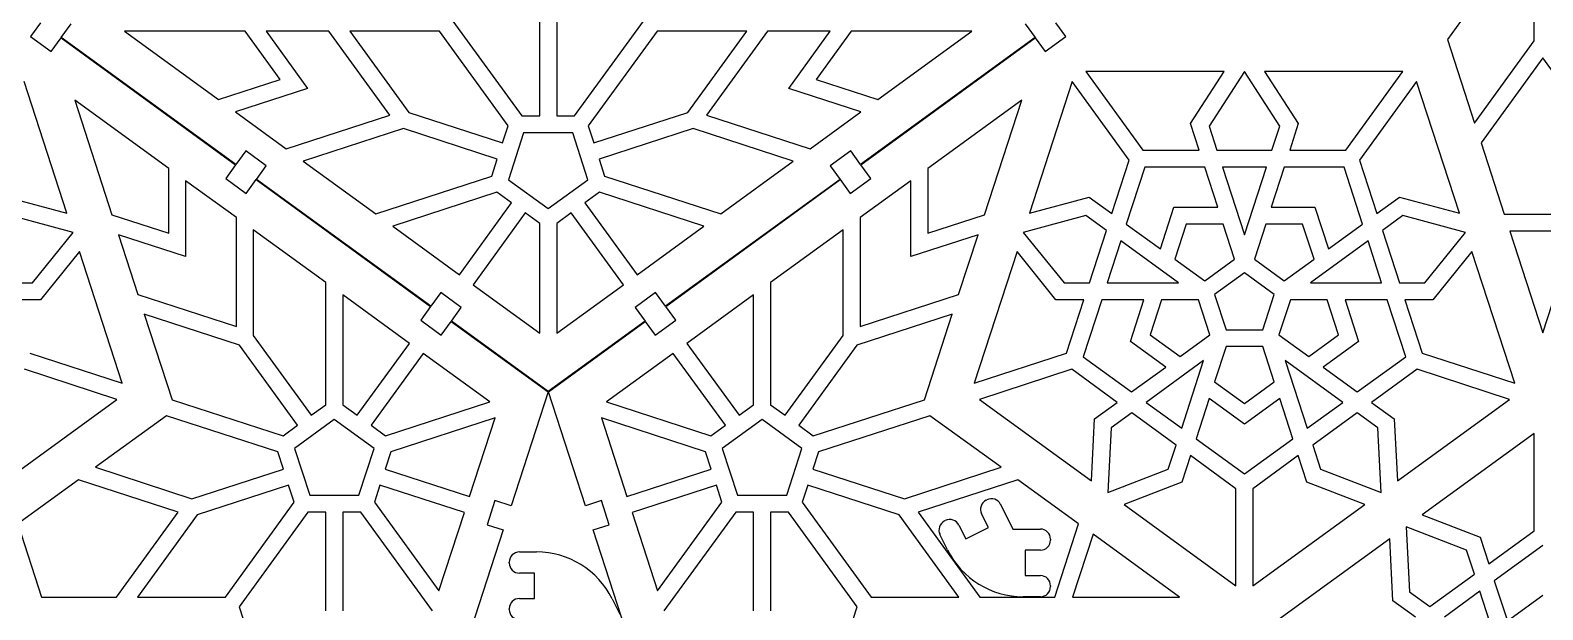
# Model space of a CAD drawing. Extents: x 0 to 580, y 0 to 430.
# Drawn here: x 173.9 to 352.7, y 112.5 to 180.9 of the extents above; entities that cross this region are included whole.
import ezdxf

# ---------------------------------------------------------------- set-up
doc = ezdxf.new("R2010")
doc.units = 0
doc.header["$MEASUREMENT"] = 0

msp = doc.modelspace()

# ---------------------------------------------------------------- linework, layer by layer
for p, q in [((349.61, 191.06), (341.47, 179.86)), ((351.74, 179.68), (351.74, 191.06)), ((175.14, 181.8), (173.97, 180.18)), ((177.59, 180.07), (178.77, 181.69)), ((199.33, 180.81), (185.08, 180.81)), ((185.08, 180.81), (196.19, 172.74)), ((203.48, 175.1), (199.33, 180.81)), ((209.22, 180.81), (201.8, 180.81)), ((201.8, 180.81), (206.71, 174.05)), ((216.42, 170.9), (209.22, 180.81)), ((222.3, 180.81), (211.69, 180.81)), ((211.69, 180.81), (218.66, 171.22)), ((230.42, 169.64), (222.3, 180.81)), ((223.89, 182.01), (232.03, 170.81)), ((234.16, 170.81), (234.16, 182.19)), ((236.16, 182.19), (236.16, 170.81)), ((238.28, 170.81), (246.42, 182.01)), ((248.02, 180.81), (239.9, 169.64)), ((258.62, 180.81), (248.02, 180.81)), ((251.66, 171.22), (258.62, 180.81)), ((261.1, 180.81), (253.89, 170.9)), ((268.51, 180.81), (261.1, 180.81)), ((263.6, 174.05), (268.51, 180.81)), ((270.98, 180.81), (266.84, 175.1)), ((285.24, 180.81), (270.98, 180.81)), ((274.13, 172.74), (285.24, 180.81)), ((291.55, 181.69), (292.72, 180.07)), ((296.35, 180.18), (295.17, 181.8)), ((173.97, 180.18), (176.4, 178.42)), ((176.4, 178.42), (177.57, 180.04)), ((177.57, 180.04), (198.2, 165.05)), ((198.22, 165.08), (177.59, 180.07)), ((292.72, 180.07), (272.09, 165.08)), ((272.11, 165.05), (292.74, 180.04)), ((292.74, 180.04), (293.92, 178.42)), ((293.92, 178.42), (296.35, 180.18)), ((341.47, 179.86), (344.68, 169.98)), ((344.68, 169.98), (351.74, 179.68)), ((352.74, 177.66), (345.45, 167.62)), ((360.03, 167.62), (352.74, 177.66)), ((315.09, 176.06), (298.73, 176.06)), ((298.73, 176.06), (305.47, 166.77)), ((311.1, 169.91), (315.09, 176.06)), ((317.47, 176.06), (313.29, 169.62)), ((321.65, 169.62), (317.47, 176.06)), ((336.21, 176.06), (319.85, 176.06)), ((319.85, 176.06), (323.84, 169.91)), ((329.47, 166.77), (336.21, 176.06)), ((178.26, 159.32), (173.21, 174.88)), ((196.19, 172.74), (203.48, 175.1)), ((206.71, 174.05), (198.19, 171.28)), ((272.13, 171.28), (263.6, 174.05)), ((266.84, 175.1), (274.13, 172.74)), ((297.11, 174.88), (292.05, 159.32)), ((303.86, 165.6), (297.11, 174.88)), ((337.83, 174.88), (331.08, 165.6)), ((342.89, 159.32), (337.83, 174.88)), ((190.29, 164.62), (179.18, 172.69)), ((179.18, 172.69), (183.58, 159.14)), ((291.14, 172.69), (280.03, 164.62)), ((286.73, 159.14), (291.14, 172.69)), ((198.19, 171.28), (204.19, 166.92)), ((204.19, 166.92), (216.42, 170.9)), ((218.66, 171.22), (229.76, 167.62)), ((232.03, 170.81), (234.16, 170.81)), ((236.16, 170.81), (238.28, 170.81)), ((240.55, 167.62), (251.66, 171.22)), ((253.89, 170.9), (266.13, 166.92)), ((266.13, 166.92), (272.13, 171.28)), ((312.12, 166.77), (311.1, 169.91)), ((323.84, 169.91), (322.82, 166.77)), ((218.04, 169.32), (206.19, 165.47)), ((229.14, 165.71), (218.04, 169.32)), ((229.76, 167.62), (230.42, 169.64)), ((232.25, 168.81), (230.46, 163.28)), ((238.06, 168.81), (232.25, 168.81)), ((239.86, 163.28), (238.06, 168.81)), ((239.9, 169.64), (240.55, 167.62)), ((252.28, 169.32), (241.17, 165.71)), ((264.13, 165.47), (252.28, 169.32)), ((313.29, 169.62), (314.22, 166.77)), ((320.72, 166.77), (321.65, 169.62)), ((199.4, 166.7), (198.22, 165.08)), ((201.83, 164.93), (199.4, 166.7)), ((270.92, 166.7), (268.49, 164.93)), ((272.09, 165.08), (270.92, 166.7)), ((305.47, 166.77), (312.12, 166.77)), ((314.22, 166.77), (320.72, 166.77)), ((322.82, 166.77), (329.47, 166.77)), ((345.45, 167.62), (348.19, 159.19)), ((190.29, 156.96), (190.29, 164.62)), ((198.2, 165.05), (197.03, 163.43)), ((200.65, 163.32), (201.83, 164.93)), ((206.19, 165.47), (214.77, 159.24)), ((228.49, 163.69), (229.14, 165.71)), ((241.17, 165.71), (241.83, 163.69)), ((255.55, 159.24), (264.13, 165.47)), ((268.49, 164.93), (269.67, 163.32)), ((273.29, 163.43), (272.11, 165.05)), ((280.03, 164.62), (280.03, 156.96)), ((301.8, 159.28), (303.86, 165.6)), ((305.69, 164.77), (303.5, 158.04)), ((312.77, 164.77), (305.69, 164.77)), ((314.31, 160.03), (312.77, 164.77)), ((314.87, 164.77), (317.47, 156.77)), ((320.07, 164.77), (314.87, 164.77)), ((317.47, 156.77), (320.07, 164.77)), ((322.17, 164.77), (320.63, 160.03)), ((329.25, 164.77), (322.17, 164.77)), ((331.43, 158.04), (329.25, 164.77)), ((331.08, 165.6), (333.14, 159.28)), ((198.29, 158.8), (192.29, 163.16)), ((192.29, 163.16), (192.29, 154.2)), ((197.03, 163.43), (199.45, 161.67)), ((199.45, 161.67), (200.63, 163.29)), ((200.63, 163.29), (221.26, 148.3)), ((221.28, 148.33), (200.65, 163.32)), ((214.77, 159.24), (228.49, 163.69)), ((230.46, 163.28), (235.16, 159.87)), ((235.16, 159.87), (239.86, 163.28)), ((241.83, 163.69), (255.55, 159.24)), ((269.67, 163.32), (249.04, 148.33)), ((249.06, 148.3), (269.69, 163.29)), ((269.69, 163.29), (270.86, 161.67)), ((270.86, 161.67), (273.29, 163.43)), ((278.03, 163.16), (272.03, 158.8)), ((278.03, 154.2), (278.03, 163.16)), ((171.18, 161.22), (178.26, 159.32)), ((229.1, 161.79), (216.77, 157.78)), ((230.82, 160.54), (229.1, 161.79)), ((241.21, 161.79), (239.49, 160.54)), ((253.55, 157.78), (241.21, 161.79)), ((292.05, 159.32), (299.13, 161.22)), ((299.13, 161.22), (301.8, 159.28)), ((333.14, 159.28), (335.8, 161.22)), ((335.8, 161.22), (342.89, 159.32)), ((224.65, 152.06), (230.82, 160.54)), ((232.44, 159.37), (226.27, 150.88)), ((234.16, 158.12), (232.44, 159.37)), ((237.88, 159.37), (236.16, 158.12)), ((244.04, 150.88), (237.88, 159.37)), ((239.49, 160.54), (245.66, 152.06)), ((307.54, 155.11), (309.13, 160.03)), ((309.13, 160.03), (314.31, 160.03)), ((320.63, 160.03), (325.8, 160.03)), ((325.8, 160.03), (327.4, 155.11)), ((348.19, 159.19), (357.29, 159.19)), ((179, 157.06), (171.59, 159.04)), ((183.58, 159.14), (190.29, 156.96)), ((198.29, 145.94), (198.29, 158.8)), ((216.77, 157.78), (224.65, 152.06)), ((234.16, 145.15), (234.16, 158.12)), ((236.16, 158.12), (236.16, 145.15)), ((245.66, 152.06), (253.55, 157.78)), ((272.03, 158.8), (272.03, 145.94)), ((280.03, 156.96), (286.73, 159.14)), ((298.73, 159.04), (291.32, 157.06)), ((301.16, 157.28), (298.73, 159.04)), ((303.5, 158.04), (307.54, 155.11)), ((310.59, 158.03), (309.24, 153.89)), ((314.95, 158.03), (310.59, 158.03)), ((316.29, 153.89), (314.95, 158.03)), ((319.99, 158.03), (318.64, 153.89)), ((324.35, 158.03), (319.99, 158.03)), ((325.7, 153.89), (324.35, 158.03)), ((327.4, 155.11), (331.43, 158.04)), ((336.21, 159.04), (333.78, 157.28)), ((343.62, 157.06), (336.21, 159.04)), ((174.17, 151.1), (179, 157.06)), ((184.35, 156.78), (186.64, 149.73)), ((192.29, 154.2), (184.35, 156.78)), ((200.29, 157.35), (200.29, 144.89)), ((208.87, 151.12), (200.29, 157.35)), ((270.03, 157.35), (261.44, 151.12)), ((270.03, 144.89), (270.03, 157.35)), ((285.97, 156.78), (278.03, 154.2)), ((283.68, 149.73), (285.97, 156.78)), ((291.32, 157.06), (296.15, 151.1)), ((299.15, 151.1), (301.16, 157.28)), ((302.86, 156.04), (301.25, 151.1)), ((309.66, 151.1), (302.86, 156.04)), ((332.08, 156.04), (325.28, 151.1)), ((333.69, 151.1), (332.08, 156.04)), ((333.78, 157.28), (335.79, 151.1)), ((338.79, 151.1), (343.62, 157.06)), ((356.64, 157.19), (348.84, 157.19)), ((348.84, 157.19), (352.74, 145.19)), ((352.74, 145.19), (356.64, 157.19)), ((179.74, 154.79), (175.12, 149.1)), ((184.79, 139.23), (179.74, 154.79)), ((290.58, 154.79), (285.52, 139.23)), ((295.19, 149.1), (290.58, 154.79)), ((309.24, 153.89), (312.77, 151.32)), ((312.77, 151.32), (316.29, 153.89)), ((318.64, 153.89), (322.17, 151.32)), ((322.17, 151.32), (325.7, 153.89)), ((344.36, 154.79), (339.74, 149.1)), ((349.42, 139.23), (344.36, 154.79)), ((317.47, 152.27), (313.94, 149.71)), ((321, 149.71), (317.47, 152.27)), ((171.17, 151.1), (174.17, 151.1)), ((208.87, 136.7), (208.87, 151.12)), ((226.27, 150.88), (234.16, 145.15)), ((236.16, 145.15), (244.04, 150.88)), ((261.44, 151.12), (261.44, 136.7)), ((296.15, 151.1), (299.15, 151.1)), ((301.25, 151.1), (309.66, 151.1)), ((325.28, 151.1), (333.69, 151.1)), ((335.79, 151.1), (338.79, 151.1)), ((175.12, 149.1), (171.82, 149.1)), ((186.64, 149.73), (198.29, 145.94)), ((210.87, 149.66), (210.87, 136.7)), ((218.75, 143.94), (210.87, 149.66)), ((222.46, 149.95), (221.28, 148.33)), ((224.88, 148.18), (222.46, 149.95)), ((247.86, 149.95), (245.43, 148.18)), ((249.04, 148.33), (247.86, 149.95)), ((259.44, 149.66), (251.56, 143.94)), ((259.44, 136.7), (259.44, 149.66)), ((272.03, 145.94), (283.68, 149.73)), ((298.49, 149.1), (295.19, 149.1)), ((296.44, 142.78), (298.49, 149.1)), ((300.6, 149.1), (298.41, 142.37)), ((305.58, 149.1), (300.6, 149.1)), ((303.98, 144.18), (305.58, 149.1)), ((307.68, 149.09), (306.33, 144.94)), ((312.04, 149.09), (307.68, 149.09)), ((313.39, 144.94), (312.04, 149.09)), ((313.94, 149.71), (315.29, 145.56)), ((319.65, 145.56), (321, 149.71)), ((322.9, 149.09), (321.55, 144.94)), ((327.26, 149.09), (322.9, 149.09)), ((328.6, 144.94), (327.26, 149.09)), ((334.34, 149.1), (329.36, 149.1)), ((329.36, 149.1), (330.96, 144.18)), ((336.53, 142.37), (334.34, 149.1)), ((339.74, 149.1), (336.44, 149.1)), ((336.44, 149.1), (338.5, 142.78)), ((187.4, 147.38), (190.68, 137.29)), ((198.67, 143.72), (187.4, 147.38)), ((221.26, 148.3), (220.08, 146.68)), ((220.08, 146.68), (222.51, 144.92)), ((223.71, 146.56), (224.88, 148.18)), ((245.43, 148.18), (246.61, 146.56)), ((247.81, 144.92), (250.23, 146.68)), ((250.23, 146.68), (249.06, 148.3)), ((282.91, 147.38), (271.64, 143.72)), ((279.64, 137.29), (282.91, 147.38)), ((200.29, 144.89), (207.15, 135.45)), ((222.51, 144.92), (223.68, 146.53)), ((223.68, 146.53), (235.14, 138.22)), ((235.16, 138.25), (223.71, 146.56)), ((246.61, 146.56), (235.16, 138.25)), ((235.18, 138.22), (246.63, 146.53)), ((246.63, 146.53), (247.81, 144.92)), ((263.16, 135.45), (270.03, 144.89)), ((306.33, 144.94), (309.86, 142.38)), ((309.86, 142.38), (313.39, 144.94)), ((315.29, 145.56), (319.65, 145.56)), ((321.55, 144.94), (325.08, 142.38)), ((325.08, 142.38), (328.6, 144.94)), ((205.53, 134.27), (198.67, 143.72)), ((212.59, 135.45), (218.75, 143.94)), ((251.56, 143.94), (257.73, 135.45)), ((271.64, 143.72), (264.78, 134.27)), ((308.17, 141.14), (303.98, 144.18)), ((315.29, 143.56), (313.94, 139.41)), ((319.65, 143.56), (315.29, 143.56)), ((321, 139.41), (319.65, 143.56)), ((330.96, 144.18), (326.77, 141.14)), ((173.87, 142.78), (184.79, 139.23)), ((220.37, 142.76), (214.21, 134.27)), ((228.26, 137.03), (220.37, 142.76)), ((249.94, 142.76), (242.06, 137.03)), ((256.11, 134.27), (249.94, 142.76)), ((285.52, 139.23), (296.44, 142.78)), ((298.41, 142.37), (304.13, 138.21)), ((312.64, 141.92), (305.84, 136.97)), ((310.05, 133.92), (312.64, 141.92)), ((322.29, 141.92), (324.89, 133.92)), ((329.1, 136.97), (322.29, 141.92)), ((330.8, 138.21), (336.53, 142.37)), ((338.5, 142.78), (349.42, 139.23)), ((184.17, 137.33), (173.26, 140.88)), ((297.06, 140.88), (286.14, 137.33)), ((302.43, 136.97), (297.06, 140.88)), ((304.13, 138.21), (308.17, 141.14)), ((326.77, 141.14), (330.8, 138.21)), ((337.88, 140.88), (332.51, 136.97)), ((348.8, 137.33), (337.88, 140.88)), ((235.14, 138.22), (230.76, 124.75)), ((239.55, 124.75), (235.18, 138.22)), ((313.94, 139.41), (317.47, 136.85)), ((317.47, 136.85), (321, 139.41)), ((170.94, 127.71), (184.17, 137.33)), ((190.68, 137.29), (203.82, 133.02)), ((207.15, 135.45), (208.87, 136.7)), ((210.87, 136.7), (212.59, 135.45)), ((215.92, 133.02), (228.26, 137.03)), ((242.06, 137.03), (254.39, 133.02)), ((257.73, 135.45), (259.44, 136.7)), ((261.44, 136.7), (263.16, 135.45)), ((266.5, 133.02), (279.64, 137.29)), ((286.14, 137.33), (299.38, 127.71)), ((299.76, 135.03), (302.43, 136.97)), ((305.84, 136.97), (310.05, 133.92)), ((313.29, 137.42), (311.75, 132.68)), ((317.47, 134.38), (313.29, 137.42)), ((321.65, 137.42), (317.47, 134.38)), ((323.19, 132.68), (321.65, 137.42)), ((324.89, 133.92), (329.1, 136.97)), ((332.51, 136.97), (335.18, 135.03)), ((335.56, 127.71), (348.8, 137.33)), ((190.03, 135.4), (181.62, 129.3)), ((203.2, 131.12), (190.03, 135.4)), ((203.82, 133.02), (205.53, 134.27)), ((209.87, 134.95), (205.17, 131.53)), ((214.57, 131.53), (209.87, 134.95)), ((214.21, 134.27), (215.92, 133.02)), ((228.88, 135.13), (216.54, 131.12)), ((225.86, 125.86), (228.88, 135.13)), ((253.77, 131.12), (241.44, 135.13)), ((241.44, 135.13), (244.45, 125.86)), ((254.39, 133.02), (256.11, 134.27)), ((260.44, 134.95), (255.74, 131.53)), ((265.15, 131.53), (260.44, 134.95)), ((264.78, 134.27), (266.5, 133.02)), ((280.29, 135.4), (267.12, 131.12)), ((288.69, 129.3), (280.29, 135.4)), ((299.38, 127.71), (299.76, 135.03)), ((304.14, 135.74), (301.71, 133.98)), ((309.4, 131.92), (304.14, 135.74)), ((330.8, 135.74), (325.54, 131.92)), ((333.23, 133.98), (330.8, 135.74)), ((335.18, 135.03), (335.56, 127.71)), ((301.71, 133.98), (301.31, 126.31)), ((311.75, 132.68), (317.47, 128.52)), ((317.47, 128.52), (323.19, 132.68)), ((333.63, 126.31), (333.23, 133.98)), ((351.74, 133.28), (338.5, 123.67)), ((351.74, 121.8), (351.74, 133.28)), ((203.85, 129.1), (203.2, 131.12)), ((205.17, 131.53), (206.96, 126.01)), ((212.78, 126.01), (214.57, 131.53)), ((216.54, 131.12), (215.89, 129.1)), ((254.43, 129.1), (253.77, 131.12)), ((255.74, 131.53), (257.54, 126.01)), ((263.35, 126.01), (265.15, 131.53)), ((267.12, 131.12), (266.46, 129.1)), ((308.47, 129.07), (309.4, 131.92)), ((311.1, 130.68), (310.08, 127.54)), ((316.47, 126.77), (311.1, 130.68)), ((323.84, 130.68), (318.47, 126.77)), ((324.86, 127.54), (323.84, 130.68)), ((325.54, 131.92), (326.47, 129.07)), ((181.62, 129.3), (193.04, 125.59)), ((193.04, 125.59), (203.85, 129.1)), ((215.89, 129.1), (225.86, 125.86)), ((244.45, 125.86), (254.43, 129.1)), ((266.46, 129.1), (277.28, 125.59)), ((277.28, 125.59), (288.69, 129.3)), ((301.31, 126.31), (308.47, 129.07)), ((326.47, 129.07), (333.63, 126.31)), ((179.62, 127.84), (172.45, 122.63)), ((191.42, 124.01), (179.62, 127.84)), ((204.47, 127.2), (193.65, 123.69)), ((205.13, 125.18), (204.47, 127.2)), ((215.27, 127.2), (214.61, 125.18)), ((225.25, 123.96), (215.27, 127.2)), ((255.05, 127.2), (245.07, 123.96)), ((255.7, 125.18), (255.05, 127.2)), ((265.84, 127.2), (265.19, 125.18)), ((276.66, 123.69), (265.84, 127.2)), ((290.69, 127.84), (278.9, 124.01)), ((297.87, 122.63), (290.69, 127.84)), ((310.08, 127.54), (303.23, 124.91)), ((331.7, 124.91), (324.86, 127.54)), ((196.99, 113.98), (205.13, 125.18)), ((206.96, 126.01), (212.78, 126.01)), ((214.61, 125.18), (222.23, 114.69)), ((228.86, 125.37), (227.93, 122.52)), ((230.76, 124.75), (228.86, 125.37)), ((241.46, 125.37), (239.55, 124.75)), ((242.38, 122.52), (241.46, 125.37)), ((248.08, 114.69), (255.7, 125.18)), ((257.54, 126.01), (263.35, 126.01)), ((265.19, 125.18), (273.33, 113.98)), ((286.93, 125.42), (287.02, 125.46)), ((316.47, 115.29), (316.47, 126.77)), ((318.47, 126.77), (318.47, 115.29)), ((184.13, 113.98), (191.42, 124.01)), ((193.65, 123.69), (186.6, 113.98)), ((206.75, 124.01), (198.63, 112.83)), ((208.87, 124.01), (206.75, 124.01)), ((208.87, 112.33), (208.87, 124.01)), ((212.99, 124.01), (210.87, 124.01)), ((210.87, 124.01), (210.87, 112.33)), ((221.47, 112.34), (212.99, 124.01)), ((222.23, 114.69), (225.25, 123.96)), ((245.07, 123.96), (248.08, 114.69)), ((257.32, 124.01), (248.84, 112.34)), ((259.44, 124.01), (257.32, 124.01)), ((259.44, 112.33), (259.44, 124.01)), ((263.57, 124.01), (261.44, 124.01)), ((261.44, 124.01), (261.44, 112.33)), ((271.69, 112.83), (263.57, 124.01)), ((283.71, 113.98), (276.66, 123.69)), ((278.9, 124.01), (286.19, 113.98)), ((287.2, 122.2), (286.39, 123.81)), ((288.63, 124.93), (290.09, 122.01)), ((303.23, 124.91), (316.47, 115.29)), ((318.47, 115.29), (331.7, 124.91)), ((338.5, 123.67), (345.34, 121.04)), ((172.45, 122.63), (175.26, 113.98)), ((229.83, 121.9), (221.95, 97.65)), ((227.93, 122.52), (229.83, 121.9)), ((240.48, 121.9), (242.38, 122.52)), ((248.36, 97.65), (240.48, 121.9)), ((282.01, 122.96), (282.1, 123)), ((283.71, 122.47), (284.52, 120.86)), ((284.52, 120.86), (287.2, 122.2)), ((290.09, 122.01), (293.34, 122.01)), ((295.05, 113.98), (297.87, 122.63)), ((336.57, 122.27), (336.98, 114.6)), ((343.74, 119.51), (336.57, 122.27)), ((346.36, 117.9), (351.74, 121.8)), ((282.38, 119.54), (281.47, 121.35)), ((294.54, 120.81), (294.54, 120.71)), ((299.57, 121.39), (297.16, 113.98)), ((309.78, 113.98), (299.57, 121.39)), ((334.64, 120.87), (321.41, 111.25)), ((335.03, 113.54), (334.64, 120.87)), ((345.34, 121.04), (346.36, 117.9)), ((352.74, 120.06), (347.01, 115.9)), ((230.55, 118), (230.55, 118.1)), ((231.75, 119.3), (233.77, 119.3)), ((293.34, 119.51), (291.54, 119.51)), ((291.54, 119.51), (291.54, 116.51)), ((344.66, 116.66), (343.74, 119.51)), ((233.55, 116.8), (231.75, 116.8)), ((233.55, 113.8), (233.55, 116.8)), ((291.54, 116.51), (293.34, 116.51)), ((339.4, 112.84), (344.66, 116.66)), ((294.54, 115.31), (294.54, 115.21)), ((336.98, 114.6), (339.4, 112.84)), ((345.31, 114.66), (341.11, 111.6)), ((347.91, 106.66), (345.31, 114.66)), ((347.01, 115.9), (348.55, 111.16)), ((175.26, 113.98), (184.13, 113.98)), ((186.6, 113.98), (196.99, 113.98)), ((198.63, 112.83), (201.9, 102.74)), ((231.75, 113.8), (233.55, 113.8)), ((242.72, 113.77), (243.62, 111.96)), ((268.41, 102.74), (271.69, 112.83)), ((273.33, 113.98), (283.71, 113.98)), ((286.19, 113.98), (295.05, 113.98)), ((293.34, 114.01), (291.32, 114.01)), ((297.16, 113.98), (309.78, 113.98)), ((337.7, 111.61), (335.03, 113.54)), ((348.55, 111.16), (352.74, 114.2)), ((230.55, 112.5), (230.55, 112.6))]:
    msp.add_line(p, q)
for centre, radius, start, end in [((287.47, 124.34), 1.2, 116.56, 206.56), ((287.56, 124.39), 1.2, 26.56, 116.56), ((282.55, 121.89), 1.2, 116.56, 206.56), ((282.64, 121.93), 1.2, 26.56, 116.56), ((293.34, 120.81), 1.2, 0, 90), ((293.34, 120.71), 1.2, 270, 360), ((231.75, 118.1), 1.2, 90, 180), ((233.77, 109.3), 10, 26.56, 90), ((291.32, 124.01), 10, 206.56, 270), ((231.75, 118), 1.2, 180, 270), ((293.34, 115.31), 1.2, 0, 90), ((293.34, 115.21), 1.2, 270, 360), ((231.75, 112.6), 1.2, 90, 180), ((231.75, 112.5), 1.2, 180, 270)]:
    msp.add_arc(centre, radius, start, end)

doc.saveas('drawing.dxf')
